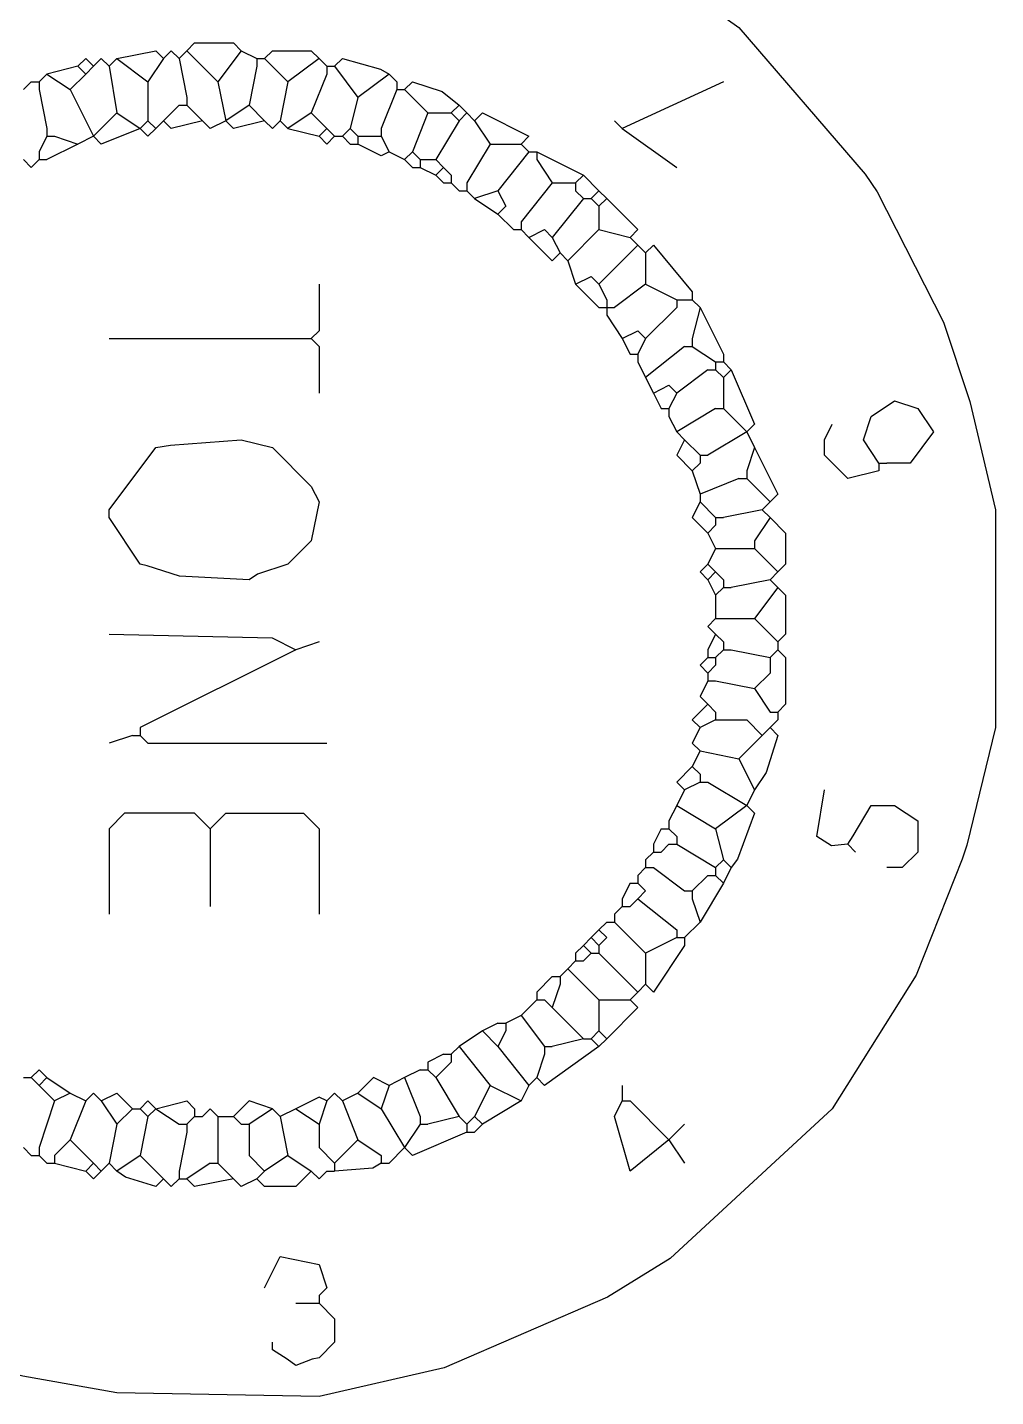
# Model space of a CAD drawing. Extents: x 49 to 882, y -9 to 1184.
# Drawn here: x 332.88 to 348.42, y 85.53 to 107.5 of the extents above; entities that cross this region are included whole.
import ezdxf

# ---------------------------------------------------------------- set-up
doc = ezdxf.new("R2010")
doc.units = 0
doc.layers.get('0').update_dxf_attribs({"linetype": 'CONTINUOUS'})
doc.layers.add('Hrdware', color=7, linetype='CONTINUOUS')

# ---------------------------------------------------------------- blocks, each defined once
blk = doc.blocks.new('*G23')
at = {"linetype": 'CONTINUOUS'}
for p, q in [((334.316012, 107.002853, -1), (334.19119, 106.878033, -1)), ((334.316012, 107.002853, -1), (334.8153, 106.628392, -1)), ((335.064944, 107.002853, -1), (334.8153, 106.628392, -1)), ((335.43941, 107.127673, -1), (335.314588, 107.002853, -1)), ((335.314588, 107.002853, -1), (335.43941, 106.378752, -1)), ((335.43941, 107.127673, -1), (335.938697, 106.628392, -1)), ((336.313163, 107.127673, -1), (335.938697, 106.628392, -1)), ((336.313163, 107.127673, -1), (336.562807, 107.002853, -1)), ((336.562807, 107.002853, -1), (336.687629, 107.002853, -1)), ((336.562807, 107.002853, -1), (336.562807, 106.878033, -1)), ((336.687629, 107.002853, -1), (337.062095, 106.628392, -1)), ((337.561383, 107.002853, -1), (337.062095, 106.628392, -1)), ((337.561383, 107.002853, -1), (337.686205, 106.878033, -1)), ((333.691902, 106.878033, -1), (333.192614, 106.753213, -1)), ((333.691902, 106.878033, -1), (333.816724, 106.753213, -1)), ((333.941546, 106.878033, -1), (333.816724, 106.753213, -1)), ((334.19119, 106.878033, -1), (334.316012, 106.129111, -1)), ((336.562807, 106.878033, -1), (336.437985, 106.253932, -1)), ((337.686205, 106.878033, -1), (337.811027, 106.878033, -1)), ((337.686205, 106.878033, -1), (337.686205, 106.753213, -1)), ((337.811027, 106.878033, -1), (338.185493, 106.378752, -1)), ((332.94297, 106.628392, -1), (332.818148, 106.503572, -1)), ((332.94297, 106.628392, -1), (333.067792, 106.628392, -1)), ((333.192614, 106.753213, -1), (333.067792, 106.628392, -1)), ((333.067792, 106.628392, -1), (333.067792, 106.503572, -1)), ((333.192614, 106.753213, -1), (333.56708, 106.503572, -1)), ((333.816724, 106.753213, -1), (333.56708, 106.503572, -1)), ((334.8153, 106.628392, -1), (334.8153, 106.004291, -1)), ((335.938697, 106.628392, -1), (336.063519, 106.004291, -1)), ((337.062095, 106.628392, -1), (336.937273, 106.004291, -1)), ((337.686205, 106.753213, -1), (337.436561, 106.129111, -1)), ((338.684781, 106.753213, -1), (338.185493, 106.378752, -1)), ((338.684781, 106.753213, -1), (338.809603, 106.628392, -1)), ((338.809603, 106.628392, -1), (338.809603, 106.503572, -1)), ((344.052125, 106.628392, -1), (342.42944, 105.879471, -1)), ((333.067792, 106.503572, -1), (333.192614, 105.879471, -1)), ((333.56708, 106.503572, -1), (333.941546, 105.754651, -1)), ((335.43941, 106.378752, -1), (335.43941, 106.253932, -1)), ((338.185493, 106.378752, -1), (338.060671, 105.879471, -1)), ((338.809603, 106.503572, -1), (338.559959, 105.879471, -1)), ((338.809603, 106.503572, -1), (338.934425, 106.503572, -1)), ((338.934425, 106.503572, -1), (339.30889, 106.129111, -1)), ((334.316012, 106.129111, -1), (333.941546, 105.754651, -1)), ((334.316012, 106.129111, -1), (334.690478, 105.879471, -1)), ((335.314588, 106.253932, -1), (335.064944, 106.004291, -1)), ((335.314588, 106.253932, -1), (335.43941, 106.253932, -1)), ((335.43941, 106.253932, -1), (335.689053, 106.004291, -1)), ((336.437985, 106.253932, -1), (336.063519, 106.004291, -1)), ((336.437985, 106.253932, -1), (336.687629, 106.004291, -1)), ((337.436561, 106.129111, -1), (337.062095, 105.879471, -1)), ((337.436561, 106.129111, -1), (337.686205, 105.879471, -1)), ((339.30889, 106.129111, -1), (339.059247, 105.50501, -1)), ((339.30889, 106.129111, -1), (339.683356, 106.129111, -1)), ((339.808178, 106.253932, -1), (339.683356, 106.129111, -1)), ((339.683356, 106.129111, -1), (339.808178, 106.004291, -1)), ((339.808178, 106.253932, -1), (339.933, 106.129111, -1)), ((339.933, 106.129111, -1), (339.808178, 106.004291, -1)), ((339.933, 106.129111, -1), (340.057822, 106.004291, -1)), ((334.8153, 106.004291, -1), (334.690478, 105.879471, -1)), ((334.8153, 106.004291, -1), (334.940122, 105.879471, -1)), ((335.064944, 106.004291, -1), (334.940122, 105.879471, -1)), ((336.937273, 106.004291, -1), (337.062095, 105.879471, -1)), ((339.808178, 106.004291, -1), (339.433712, 105.38019, -1)), ((340.057822, 106.004291, -1), (340.307466, 105.62983, -1)), ((342.304618, 106.004291, -1), (342.42944, 105.879471, -1)), ((333.192614, 105.754651, -1), (333.067792, 105.50501, -1)), ((333.192614, 105.879471, -1), (333.192614, 105.754651, -1)), ((333.192614, 105.754651, -1), (333.317436, 105.754651, -1)), ((333.317436, 105.754651, -1), (333.691902, 105.62983, -1)), ((333.941546, 105.754651, -1), (333.691902, 105.62983, -1)), ((337.062095, 105.879471, -1), (337.561383, 105.754651, -1)), ((337.686205, 105.879471, -1), (337.561383, 105.754651, -1)), ((337.686205, 105.879471, -1), (337.811027, 105.754651, -1)), ((337.811027, 105.754651, -1), (337.935849, 105.754651, -1)), ((338.060671, 105.879471, -1), (337.935849, 105.754651, -1)), ((337.935849, 105.754651, -1), (338.060671, 105.62983, -1)), ((338.060671, 105.879471, -1), (338.185493, 105.754651, -1)), ((338.185493, 105.754651, -1), (338.310315, 105.754651, -1)), ((338.185493, 105.754651, -1), (338.185493, 105.62983, -1)), ((338.310315, 105.754651, -1), (338.435137, 105.754651, -1)), ((338.435137, 105.754651, -1), (338.559959, 105.754651, -1)), ((338.559959, 105.879471, -1), (338.559959, 105.754651, -1)), ((338.559959, 105.754651, -1), (338.684781, 105.50501, -1)), ((342.42944, 105.879471, -1), (343.303193, 105.255369, -1)), ((333.067792, 105.50501, -1), (333.067792, 105.38019, -1)), ((333.691902, 105.62983, -1), (333.192614, 105.38019, -1)), ((338.060671, 105.62983, -1), (338.185493, 105.62983, -1)), ((338.684781, 105.50501, -1), (338.934425, 105.38019, -1)), ((339.059247, 105.50501, -1), (338.934425, 105.38019, -1)), ((339.059247, 105.50501, -1), (339.184068, 105.38019, -1)), ((340.307466, 105.62983, -1), (339.933, 105.005729, -1)), ((340.307466, 105.62983, -1), (340.806754, 105.62983, -1)), ((340.931576, 105.50501, -1), (340.432288, 104.880909, -1)), ((340.806754, 105.62983, -1), (340.931576, 105.50501, -1)), ((340.931576, 105.50501, -1), (341.056398, 105.50501, -1)), ((341.056398, 105.50501, -1), (341.056398, 105.38019, -1)), ((341.056398, 105.50501, -1), (341.80533, 105.130549, -1)), ((333.067792, 105.38019, -1), (333.192614, 105.38019, -1)), ((338.934425, 105.38019, -1), (339.059247, 105.255369, -1)), ((339.059247, 105.255369, -1), (339.184068, 105.255369, -1)), ((339.184068, 105.38019, -1), (339.30889, 105.38019, -1)), ((339.184068, 105.38019, -1), (339.184068, 105.255369, -1)), ((339.184068, 105.255369, -1), (339.433712, 105.130549, -1)), ((339.30889, 105.38019, -1), (339.433712, 105.38019, -1)), ((339.433712, 105.38019, -1), (339.558534, 105.255369, -1)), ((339.558534, 105.255369, -1), (339.433712, 105.130549, -1)), ((339.558534, 105.255369, -1), (339.683356, 105.130549, -1)), ((341.056398, 105.38019, -1), (341.306042, 105.005729, -1)), ((339.433712, 105.130549, -1), (339.558534, 105.005729, -1)), ((339.683356, 105.130549, -1), (339.683356, 105.005729, -1)), ((341.80533, 105.130549, -1), (341.680508, 105.005729, -1)), ((341.80533, 105.130549, -1), (342.054974, 104.880909, -1)), ((339.558534, 105.005729, -1), (339.683356, 105.005729, -1)), ((339.683356, 105.005729, -1), (339.808178, 104.880909, -1)), ((339.808178, 104.880909, -1), (339.933, 104.880909, -1)), ((339.933, 105.005729, -1), (339.933, 104.880909, -1)), ((339.933, 104.880909, -1), (340.057822, 104.756088, -1)), ((340.432288, 104.880909, -1), (340.057822, 104.756088, -1)), ((341.306042, 105.005729, -1), (340.806754, 104.381628, -1)), ((341.306042, 105.005729, -1), (341.555686, 105.005729, -1)), ((341.555686, 105.005729, -1), (341.680508, 105.005729, -1)), ((341.680508, 105.005729, -1), (341.680508, 104.880909, -1)), ((341.680508, 104.880909, -1), (341.80533, 104.756088, -1)), ((342.054974, 104.880909, -1), (341.930152, 104.756088, -1)), ((342.054974, 104.880909, -1), (342.179796, 104.756088, -1)), ((340.057822, 104.756088, -1), (340.432288, 104.506448, -1)), ((341.80533, 104.756088, -1), (341.306042, 104.131987, -1)), ((341.80533, 104.756088, -1), (341.930152, 104.756088, -1)), ((341.930152, 104.756088, -1), (342.054974, 104.631268, -1)), ((342.179796, 104.756088, -1), (342.054974, 104.631268, -1)), ((342.054974, 104.631268, -1), (342.054974, 104.256807, -1)), ((340.432288, 104.506448, -1), (340.681932, 104.256807, -1)), ((340.806754, 104.381628, -1), (340.806754, 104.256807, -1)), ((340.681932, 104.256807, -1), (340.806754, 104.256807, -1)), ((340.806754, 104.256807, -1), (340.931576, 104.131987, -1)), ((341.306042, 104.131987, -1), (341.430864, 103.882347, -1)), ((342.054974, 104.256807, -1), (341.555686, 103.757526, -1)), ((342.054974, 104.256807, -1), (342.554262, 104.131987, -1)), ((342.554262, 104.131987, -1), (342.679083, 104.007167, -1)), ((342.679083, 104.007167, -1), (342.054974, 103.383066, -1)), ((342.679083, 104.007167, -1), (342.803905, 103.882347, -1)), ((341.430864, 103.882347, -1), (341.555686, 103.757526, -1)), ((341.555686, 103.757526, -1), (341.680508, 103.383066, -1)), ((342.803905, 103.882347, -1), (342.803905, 103.383066, -1)), ((341.680508, 103.383066, -1), (342.054974, 103.008605, -1)), ((342.054974, 103.383066, -1), (342.179796, 103.133425, -1)), ((342.803905, 103.383066, -1), (342.304618, 103.008605, -1)), ((342.803905, 103.383066, -1), (343.303193, 103.133425, -1)), ((343.552837, 103.258245, -1), (343.552837, 103.133425, -1)), ((342.179796, 103.133425, -1), (342.179796, 103.008605, -1)), ((343.303193, 103.133425, -1), (343.428015, 103.133425, -1)), ((343.303193, 103.133425, -1), (343.303193, 103.008605, -1)), ((343.428015, 103.133425, -1), (343.552837, 103.133425, -1)), ((343.552837, 103.133425, -1), (343.677659, 103.008605, -1)), ((342.054974, 103.008605, -1), (342.179796, 103.008605, -1)), ((342.179796, 103.008605, -1), (342.304618, 103.008605, -1)), ((342.179796, 103.008605, -1), (342.179796, 102.883785, -1)), ((342.179796, 102.883785, -1), (342.42944, 102.509324, -1)), ((343.303193, 103.008605, -1), (342.803905, 102.509324, -1)), ((343.677659, 103.008605, -1), (343.552837, 102.509324, -1)), ((343.677659, 103.008605, -1), (344.052125, 102.259683, -1)), ((334.19119, 102.509324, -1), (337.436561, 102.509324, -1)), ((342.42944, 102.509324, -1), (342.554262, 102.259683, -1)), ((342.803905, 102.509324, -1), (342.679083, 102.259683, -1)), ((343.428015, 102.384503, -1), (342.803905, 101.885222, -1)), ((343.428015, 102.384503, -1), (343.552837, 102.384503, -1)), ((343.552837, 102.509324, -1), (343.552837, 102.384503, -1)), ((343.552837, 102.384503, -1), (343.927303, 102.134863, -1)), ((342.554262, 102.259683, -1), (342.679083, 102.259683, -1)), ((342.679083, 102.259683, -1), (342.679083, 102.134863, -1)), ((344.052125, 102.259683, -1), (344.052125, 102.134863, -1)), ((342.679083, 102.134863, -1), (342.803905, 101.885222, -1)), ((343.802481, 102.010043, -1), (343.303193, 101.635582, -1)), ((343.802481, 102.010043, -1), (343.927303, 102.010043, -1)), ((343.927303, 102.134863, -1), (344.052125, 102.134863, -1)), ((343.927303, 102.134863, -1), (343.927303, 102.010043, -1)), ((343.927303, 102.010043, -1), (344.052125, 101.885222, -1)), ((344.052125, 102.134863, -1), (344.176947, 102.010043, -1)), ((344.176947, 102.010043, -1), (344.052125, 101.885222, -1)), ((342.803905, 101.885222, -1), (342.928727, 101.635582, -1)), ((344.052125, 101.885222, -1), (344.052125, 101.510762, -1)), ((342.928727, 101.635582, -1), (343.053549, 101.385941, -1)), ((343.303193, 101.635582, -1), (343.178371, 101.385941, -1)), ((344.052125, 101.510762, -1), (344.052125, 101.385941, -1)), ((343.053549, 101.385941, -1), (343.178371, 101.385941, -1)), ((343.178371, 101.385941, -1), (343.178371, 101.261121, -1)), ((343.927303, 101.385941, -1), (343.303193, 101.011481, -1)), ((343.927303, 101.385941, -1), (344.052125, 101.385941, -1)), ((344.052125, 101.385941, -1), (344.426591, 101.011481, -1)), ((343.178371, 101.261121, -1), (343.303193, 101.011481, -1)), ((343.303193, 101.011481, -1), (343.428015, 100.88666, -1)), ((343.428015, 100.88666, -1), (343.677659, 100.63702, -1)), ((344.426591, 101.011481, -1), (343.802481, 100.63702, -1)), ((344.426591, 101.011481, -1), (344.551413, 100.76184, -1)), ((343.677659, 100.63702, -1), (343.802481, 100.63702, -1)), ((343.677659, 100.63702, -1), (343.677659, 100.5122, -1)), ((344.551413, 100.76184, -1), (344.426591, 100.387379, -1)), ((343.677659, 100.5122, -1), (343.552837, 100.387379, -1)), ((346.548564, 100.5122, -1), (346.673386, 100.5122, -1)), ((346.548564, 100.5122, -1), (346.548564, 100.387379, -1)), ((343.552837, 100.387379, -1), (343.677659, 100.012918, -1)), ((344.301769, 100.262559, -1), (343.677659, 100.012918, -1)), ((344.301769, 100.262559, -1), (344.426591, 100.262559, -1)), ((344.426591, 100.387379, -1), (344.426591, 100.262559, -1)), ((344.426591, 100.262559, -1), (344.801057, 99.888098, -1)), ((343.677659, 100.012918, -1), (343.677659, 99.888098, -1)), ((343.677659, 99.888098, -1), (343.927303, 99.638458, -1)), ((344.676235, 99.763278, -1), (344.052125, 99.638458, -1)), ((344.801057, 99.888098, -1), (344.676235, 99.763278, -1)), ((344.676235, 99.763278, -1), (344.801057, 99.638458, -1)), ((343.927303, 99.638458, -1), (344.052125, 99.638458, -1)), ((343.927303, 99.638458, -1), (343.927303, 99.513637, -1)), ((344.801057, 99.638458, -1), (344.551413, 99.263997, -1)), ((343.927303, 99.513637, -1), (343.802481, 99.388817, -1)), ((343.802481, 99.388817, -1), (343.927303, 99.139177, -1)), ((343.927303, 99.139177, -1), (343.802481, 98.889536, -1)), ((343.927303, 99.139177, -1), (344.426591, 99.139177, -1)), ((344.426591, 99.139177, -1), (344.551413, 99.139177, -1)), ((344.551413, 99.263997, -1), (344.551413, 99.139177, -1)), ((344.551413, 99.139177, -1), (344.925879, 98.764716, -1)), ((343.802481, 98.889536, -1), (343.927303, 98.764716, -1)), ((343.927303, 98.764716, -1), (343.802481, 98.639896, -1)), ((343.802481, 98.639896, -1), (343.927303, 98.390255, -1)), ((343.927303, 98.764716, -1), (344.052125, 98.639896, -1)), ((344.052125, 98.639896, -1), (344.052125, 98.515075, -1)), ((344.801057, 98.639896, -1), (344.176947, 98.515075, -1)), ((344.925879, 98.764716, -1), (344.801057, 98.639896, -1)), ((344.801057, 98.639896, -1), (344.925879, 98.515075, -1)), ((344.052125, 98.515075, -1), (343.927303, 98.390255, -1)), ((344.052125, 98.515075, -1), (344.176947, 98.515075, -1)), ((344.925879, 98.515075, -1), (344.551413, 98.015794, -1)), ((343.927303, 98.390255, -1), (343.927303, 98.015794, -1)), ((343.927303, 98.015794, -1), (344.551413, 98.015794, -1)), ((344.551413, 98.015794, -1), (344.925879, 97.641334, -1)), ((343.927303, 97.766154, -1), (343.802481, 97.516513, -1)), ((343.927303, 97.766154, -1), (344.052125, 97.641334, -1)), ((337.561383, 97.641334, -1), (337.186917, 97.516513, -1)), ((344.052125, 97.641334, -1), (344.052125, 97.516513, -1)), ((344.925879, 97.641334, -1), (344.925879, 97.516513, -1)), ((337.186917, 97.516513, -1), (334.690478, 96.268311, -1)), ((343.802481, 97.516513, -1), (343.802481, 97.391693, -1)), ((343.802481, 97.391693, -1), (343.927303, 97.391693, -1)), ((344.052125, 97.516513, -1), (343.927303, 97.391693, -1)), ((343.927303, 97.391693, -1), (343.927303, 97.266873, -1)), ((344.052125, 97.516513, -1), (344.176947, 97.516513, -1)), ((344.176947, 97.516513, -1), (344.801057, 97.391693, -1)), ((344.925879, 97.516513, -1), (344.801057, 97.391693, -1)), ((343.927303, 97.266873, -1), (343.802481, 97.142052, -1)), ((343.802481, 97.142052, -1), (343.802481, 97.017232, -1)), ((343.802481, 97.017232, -1), (343.927303, 97.017232, -1)), ((343.927303, 97.017232, -1), (344.551413, 96.892412, -1)), ((344.551413, 96.892412, -1), (344.801057, 96.517951, -1)), ((343.802481, 96.642771, -1), (343.927303, 96.517951, -1)), ((343.927303, 96.517951, -1), (343.927303, 96.393131, -1)), ((344.801057, 96.517951, -1), (344.925879, 96.517951, -1)), ((344.925879, 96.517951, -1), (344.925879, 96.393131, -1)), ((334.690478, 96.268311, -1), (334.690478, 96.14349, -1)), ((343.927303, 96.393131, -1), (343.677659, 96.268311, -1)), ((343.927303, 96.393131, -1), (344.052125, 96.393131, -1)), ((344.801057, 96.268311, -1), (344.676235, 96.14349, -1)), ((344.925879, 96.393131, -1), (344.801057, 96.268311, -1)), ((334.565656, 96.14349, -1), (334.19119, 96.01867, -1)), ((334.565656, 96.14349, -1), (334.690478, 96.14349, -1)), ((344.676235, 96.14349, -1), (344.301769, 95.76903, -1)), ((343.677659, 95.89385, -1), (343.552837, 95.644209, -1)), ((343.677659, 95.89385, -1), (344.301769, 95.76903, -1)), ((343.552837, 95.644209, -1), (343.677659, 95.519389, -1)), ((344.301769, 95.76903, -1), (344.551413, 95.269749, -1)), ((343.677659, 95.394569, -1), (343.428015, 95.269749, -1)), ((343.677659, 95.519389, -1), (343.677659, 95.394569, -1)), ((343.677659, 95.394569, -1), (343.802481, 95.394569, -1)), ((343.802481, 95.394569, -1), (344.426591, 95.020108, -1)), ((343.428015, 95.269749, -1), (343.303193, 95.020108, -1)), ((344.551413, 95.269749, -1), (344.426591, 95.020108, -1)), ((343.303193, 95.020108, -1), (343.178371, 94.770468, -1)), ((343.303193, 95.020108, -1), (343.927303, 94.645647, -1)), ((344.426591, 95.020108, -1), (343.927303, 94.645647, -1)), ((343.178371, 94.770468, -1), (343.178371, 94.645647, -1)), ((335.813875, 94.645647, -1), (335.813875, 93.397445, -1)), ((343.053549, 94.645647, -1), (342.928727, 94.396007, -1)), ((343.053549, 94.645647, -1), (343.178371, 94.645647, -1)), ((343.178371, 94.645647, -1), (343.303193, 94.520827, -1)), ((343.303193, 94.520827, -1), (343.303193, 94.396007, -1)), ((343.927303, 94.645647, -1), (344.052125, 94.146366, -1)), ((342.928727, 94.271186, -1), (342.803905, 94.146366, -1)), ((342.928727, 94.396007, -1), (342.928727, 94.271186, -1)), ((342.928727, 94.271186, -1), (343.053549, 94.271186, -1)), ((343.178371, 94.396007, -1), (343.053549, 94.271186, -1)), ((343.178371, 94.396007, -1), (343.303193, 94.396007, -1)), ((343.303193, 94.396007, -1), (343.927303, 94.021546, -1)), ((346.049277, 94.396007, -1), (346.174098, 94.271186, -1)), ((342.803905, 94.146366, -1), (342.803905, 94.021546, -1)), ((344.052125, 94.146366, -1), (343.927303, 94.021546, -1)), ((344.052125, 94.146366, -1), (344.176947, 94.021546, -1)), ((342.803905, 94.021546, -1), (342.679083, 93.896726, -1)), ((342.679083, 93.896726, -1), (342.679083, 93.771905, -1)), ((342.803905, 94.021546, -1), (342.928727, 94.021546, -1)), ((342.928727, 94.021546, -1), (343.428015, 93.647085, -1)), ((343.802481, 93.896726, -1), (343.552837, 93.647085, -1)), ((343.802481, 93.896726, -1), (343.927303, 93.896726, -1)), ((343.927303, 94.021546, -1), (343.927303, 93.896726, -1)), ((343.927303, 93.896726, -1), (344.052125, 93.771905, -1)), ((344.176947, 94.021546, -1), (344.052125, 93.771905, -1)), ((342.554262, 93.771905, -1), (342.42944, 93.522265, -1)), ((342.554262, 93.771905, -1), (342.679083, 93.771905, -1)), ((343.428015, 93.647085, -1), (343.552837, 93.647085, -1)), ((343.552837, 93.647085, -1), (343.552837, 93.522265, -1)), ((344.052125, 93.771905, -1), (343.677659, 93.147804, -1)), ((342.42944, 93.397445, -1), (342.304618, 93.272624, -1)), ((342.42944, 93.522265, -1), (342.42944, 93.397445, -1)), ((342.42944, 93.397445, -1), (342.554262, 93.397445, -1)), ((342.679083, 93.522265, -1), (342.554262, 93.397445, -1)), ((342.679083, 93.522265, -1), (343.303193, 93.022984, -1)), ((343.552837, 93.522265, -1), (343.677659, 93.147804, -1)), ((342.179796, 93.147804, -1), (342.054974, 93.022984, -1)), ((342.179796, 93.147804, -1), (342.304618, 93.147804, -1)), ((342.304618, 93.272624, -1), (342.304618, 93.147804, -1)), ((342.304618, 93.147804, -1), (342.803905, 92.648523, -1)), ((343.677659, 93.147804, -1), (343.428015, 92.898164, -1)), ((342.054974, 93.022984, -1), (341.930152, 92.898164, -1)), ((343.303193, 93.022984, -1), (343.303193, 92.898164, -1)), ((341.80533, 92.773343, -1), (341.680508, 92.648523, -1)), ((341.930152, 92.898164, -1), (341.80533, 92.773343, -1)), ((341.80533, 92.773343, -1), (341.930152, 92.648523, -1)), ((341.930152, 92.898164, -1), (342.054974, 92.773343, -1)), ((342.054974, 92.773343, -1), (342.054974, 92.648523, -1)), ((343.303193, 92.898164, -1), (342.803905, 92.648523, -1)), ((343.303193, 92.898164, -1), (343.428015, 92.898164, -1)), ((343.428015, 92.898164, -1), (343.428015, 92.773343, -1)), ((341.680508, 92.523703, -1), (341.555686, 92.398883, -1)), ((341.680508, 92.648523, -1), (341.680508, 92.523703, -1)), ((341.680508, 92.523703, -1), (341.80533, 92.523703, -1)), ((341.930152, 92.648523, -1), (341.80533, 92.523703, -1)), ((341.930152, 92.648523, -1), (342.054974, 92.648523, -1)), ((342.054974, 92.648523, -1), (342.679083, 92.024422, -1)), ((342.803905, 92.648523, -1), (342.803905, 92.149242, -1)), ((341.306042, 92.274062, -1), (341.056398, 92.024422, -1)), ((341.306042, 92.274062, -1), (341.430864, 92.274062, -1)), ((341.555686, 92.398883, -1), (341.430864, 92.274062, -1)), ((341.430864, 92.274062, -1), (341.430864, 92.149242, -1)), ((341.555686, 92.398883, -1), (342.054974, 91.899602, -1)), ((341.430864, 92.149242, -1), (341.306042, 91.774781, -1)), ((342.803905, 92.149242, -1), (342.679083, 92.024422, -1)), ((341.056398, 91.899602, -1), (340.806754, 91.649961, -1)), ((341.056398, 92.024422, -1), (341.056398, 91.899602, -1)), ((341.056398, 91.899602, -1), (341.18122, 91.899602, -1)), ((341.18122, 91.899602, -1), (341.306042, 91.774781, -1)), ((342.054974, 91.899602, -1), (342.179796, 91.899602, -1)), ((342.054974, 91.899602, -1), (342.054974, 91.774781, -1)), ((342.179796, 91.899602, -1), (342.554262, 91.899602, -1)), ((342.679083, 92.024422, -1), (342.554262, 91.899602, -1)), ((340.806754, 91.649961, -1), (340.55711, 91.525141, -1)), ((340.806754, 91.649961, -1), (341.18122, 91.15068, -1)), ((341.306042, 91.774781, -1), (341.80533, 91.2755, -1)), ((342.054974, 91.774781, -1), (342.054974, 91.40032, -1)), ((340.182644, 91.40032, -1), (339.808178, 91.15068, -1)), ((340.432288, 91.525141, -1), (340.182644, 91.40032, -1)), ((340.182644, 91.40032, -1), (340.432288, 91.15068, -1)), ((340.432288, 91.525141, -1), (340.55711, 91.525141, -1)), ((340.55711, 91.40032, -1), (340.432288, 91.15068, -1)), ((340.55711, 91.525141, -1), (340.55711, 91.40032, -1)), ((342.054974, 91.40032, -1), (341.930152, 91.2755, -1)), ((342.054974, 91.40032, -1), (342.179796, 91.2755, -1)), ((341.80533, 91.2755, -1), (341.306042, 91.15068, -1)), ((341.80533, 91.2755, -1), (341.930152, 91.2755, -1)), ((341.930152, 91.2755, -1), (342.054974, 91.15068, -1)), ((342.179796, 91.2755, -1), (342.054974, 91.15068, -1)), ((339.558534, 91.02586, -1), (339.30889, 90.901039, -1)), ((339.558534, 91.02586, -1), (339.683356, 91.02586, -1)), ((339.808178, 91.15068, -1), (339.683356, 91.02586, -1)), ((339.683356, 91.02586, -1), (339.683356, 90.901039, -1)), ((339.808178, 91.15068, -1), (340.307466, 90.526579, -1)), ((340.432288, 91.15068, -1), (340.931576, 90.526579, -1)), ((341.18122, 91.02586, -1), (341.056398, 90.651399, -1)), ((341.18122, 91.15068, -1), (341.306042, 91.15068, -1)), ((341.18122, 91.15068, -1), (341.18122, 91.02586, -1)), ((339.184068, 90.776219, -1), (338.934425, 90.651399, -1)), ((339.184068, 90.776219, -1), (339.30889, 90.776219, -1)), ((339.30889, 90.901039, -1), (339.30889, 90.776219, -1)), ((339.30889, 90.776219, -1), (339.433712, 90.651399, -1)), ((339.683356, 90.901039, -1), (339.433712, 90.651399, -1)), ((332.818148, 90.651399, -1), (332.94297, 90.651399, -1)), ((332.94297, 90.651399, -1), (333.067792, 90.526579, -1)), ((333.192614, 90.651399, -1), (333.067792, 90.526579, -1)), ((333.067792, 90.526579, -1), (333.317436, 90.276938, -1)), ((333.192614, 90.651399, -1), (333.56708, 90.401758, -1)), ((338.684781, 90.526579, -1), (338.559959, 90.152118, -1)), ((338.934425, 90.651399, -1), (338.684781, 90.526579, -1)), ((338.934425, 90.651399, -1), (339.184068, 90.027298, -1)), ((339.433712, 90.651399, -1), (339.808178, 90.027298, -1)), ((340.307466, 90.526579, -1), (340.057822, 90.027298, -1)), ((340.307466, 90.526579, -1), (340.806754, 90.276938, -1)), ((340.931576, 90.526579, -1), (340.806754, 90.276938, -1)), ((341.056398, 90.651399, -1), (340.931576, 90.526579, -1)), ((342.42944, 90.526579, -1), (342.42944, 90.401758, -1)), ((333.56708, 90.401758, -1), (333.317436, 90.276938, -1)), ((333.56708, 90.401758, -1), (333.816724, 90.276938, -1)), ((338.185493, 90.401758, -1), (337.935849, 90.276938, -1)), ((338.185493, 90.401758, -1), (338.559959, 90.152118, -1)), ((342.42944, 90.401758, -1), (342.42944, 90.276938, -1)), ((333.317436, 90.276938, -1), (333.067792, 89.528017, -1)), ((333.816724, 90.276938, -1), (333.56708, 89.652837, -1)), ((334.066368, 90.276938, -1), (334.316012, 89.902477, -1)), ((334.565656, 90.152118, -1), (334.316012, 89.902477, -1)), ((334.565656, 90.152118, -1), (334.690478, 90.152118, -1)), ((334.690478, 90.152118, -1), (334.8153, 90.027298, -1)), ((334.940122, 90.152118, -1), (334.8153, 90.027298, -1)), ((334.940122, 90.152118, -1), (335.314588, 89.902477, -1)), ((335.564232, 90.152118, -1), (335.564232, 90.027298, -1)), ((336.812451, 90.152118, -1), (336.437985, 89.902477, -1)), ((336.812451, 90.152118, -1), (336.937273, 90.027298, -1)), ((337.186917, 90.152118, -1), (336.937273, 90.027298, -1)), ((337.186917, 90.152118, -1), (337.561383, 89.902477, -1)), ((337.686205, 90.276938, -1), (337.561383, 89.902477, -1)), ((337.935849, 90.276938, -1), (338.185493, 89.652837, -1)), ((338.559959, 90.152118, -1), (338.934425, 89.528017, -1)), ((340.806754, 90.276938, -1), (340.182644, 89.902477, -1)), ((342.42944, 90.276938, -1), (342.554262, 90.276938, -1)), ((342.554262, 90.276938, -1), (343.178371, 89.652837, -1)), ((334.316012, 89.902477, -1), (334.19119, 89.278376, -1)), ((334.8153, 90.027298, -1), (334.690478, 89.403196, -1)), ((335.314588, 89.902477, -1), (335.43941, 89.902477, -1)), ((335.564232, 90.027298, -1), (335.43941, 89.902477, -1)), ((335.43941, 89.902477, -1), (335.43941, 89.777657, -1)), ((335.564232, 90.027298, -1), (335.689053, 90.027298, -1)), ((335.938697, 90.027298, -1), (336.063519, 90.027298, -1)), ((335.938697, 90.027298, -1), (335.938697, 89.902477, -1)), ((335.938697, 89.902477, -1), (335.938697, 89.403196, -1)), ((336.063519, 90.027298, -1), (336.188341, 90.027298, -1)), ((336.188341, 90.027298, -1), (336.313163, 89.902477, -1)), ((336.313163, 89.902477, -1), (336.437985, 89.902477, -1)), ((336.437985, 89.902477, -1), (336.437985, 89.777657, -1)), ((336.937273, 90.027298, -1), (337.062095, 89.403196, -1)), ((339.184068, 89.902477, -1), (338.934425, 89.528017, -1)), ((339.184068, 90.027298, -1), (339.184068, 89.902477, -1)), ((339.184068, 89.902477, -1), (339.30889, 89.902477, -1)), ((339.808178, 90.027298, -1), (339.30889, 89.902477, -1)), ((339.808178, 90.027298, -1), (339.933, 89.902477, -1)), ((340.057822, 90.027298, -1), (339.933, 89.902477, -1)), ((339.933, 89.902477, -1), (339.933, 89.777657, -1)), ((340.057822, 90.027298, -1), (340.182644, 89.902477, -1)), ((340.182644, 89.902477, -1), (340.057822, 89.777657, -1)), ((343.428015, 89.902477, -1), (343.178371, 89.652837, -1)), ((333.56708, 89.652837, -1), (333.317436, 89.403196, -1)), ((333.56708, 89.652837, -1), (333.941546, 89.278376, -1)), ((335.43941, 89.777657, -1), (335.314588, 89.153556, -1)), ((338.185493, 89.652837, -1), (337.811027, 89.278376, -1)), ((338.185493, 89.652837, -1), (338.559959, 89.403196, -1)), ((339.933, 89.777657, -1), (340.057822, 89.777657, -1)), ((343.178371, 89.652837, -1), (343.428015, 89.278376, -1)), ((332.818148, 89.528017, -1), (332.94297, 89.403196, -1)), ((333.067792, 89.528017, -1), (333.067792, 89.403196, -1)), ((338.934425, 89.528017, -1), (338.684781, 89.278376, -1)), ((332.94297, 89.403196, -1), (333.067792, 89.403196, -1)), ((333.067792, 89.403196, -1), (333.192614, 89.278376, -1)), ((333.192614, 89.278376, -1), (333.317436, 89.278376, -1)), ((333.317436, 89.403196, -1), (333.317436, 89.278376, -1)), ((333.317436, 89.278376, -1), (333.816724, 89.153556, -1)), ((333.941546, 89.278376, -1), (333.816724, 89.153556, -1)), ((333.941546, 89.278376, -1), (334.066368, 89.153556, -1)), ((334.19119, 89.278376, -1), (334.066368, 89.153556, -1)), ((334.19119, 89.278376, -1), (334.316012, 89.153556, -1)), ((334.690478, 89.403196, -1), (334.316012, 89.153556, -1)), ((334.690478, 89.403196, -1), (335.064944, 89.028735, -1)), ((335.813875, 89.278376, -1), (335.43941, 89.028735, -1)), ((335.813875, 89.278376, -1), (335.938697, 89.278376, -1)), ((335.938697, 89.403196, -1), (335.938697, 89.278376, -1)), ((335.938697, 89.278376, -1), (336.188341, 89.028735, -1)), ((337.062095, 89.403196, -1), (336.687629, 89.153556, -1)), ((337.062095, 89.403196, -1), (337.436561, 89.153556, -1)), ((337.811027, 89.278376, -1), (337.811027, 89.153556, -1)), ((338.559959, 89.403196, -1), (338.559959, 89.278376, -1)), ((338.559959, 89.278376, -1), (338.684781, 89.278376, -1)), ((335.314588, 89.153556, -1), (335.314588, 89.028735, -1)), ((335.314588, 89.028735, -1), (335.43941, 89.028735, -1)), ((336.687629, 89.153556, -1), (336.562807, 89.028735, -1)), ((337.686205, 89.153556, -1), (337.811027, 89.153556, -1)), ((337.186917, 87.031611, -1), (337.436561, 87.031611, -1)), ((337.436561, 87.031611, -1), (337.561383, 87.031611, -1)), ((337.561383, 87.156432, -1), (337.561383, 87.031611, -1))]:
    blk.add_line(p, q, dxfattribs=at)
for points in [[(337.561383, 85.533768, -1), (334.318259, 85.593807, -1), (332.807164, 85.864167, -1), (332.454667, 85.952291, -1), (329.966466, 86.935625, -1), (328.679801, 87.751699, -1), (326.671166, 89.502428, -1), (325.232842, 91.419543, -1), (324.242879, 93.409927, -1), (323.754201, 94.904899, -1), (323.331679, 97.516513, -1), (323.331679, 98.639896, -1), (323.662083, 100.772824, -1), (323.750207, 101.125317, -1), (324.604863, 103.495404, -1), (325.10802, 104.487226, -1), (326.452228, 106.378752, -1), (328.430157, 108.155069, -1)], [(342.410217, 108.846324, -1), (344.301769, 107.502134, -1), (346.327754, 105.149772, -1), (346.51973, 104.861686, -1), (347.584587, 102.771446, -1), (348.008981, 101.49828, -1), (348.420894, 99.763278, -1), (348.420894, 96.268311, -1), (347.959053, 94.383525, -1), (347.884159, 94.158848, -1), (347.14384, 92.293285, -1), (345.799633, 90.152118, -1), (343.197594, 87.751699, -1), (342.192278, 87.131468, -1), (339.571017, 85.995603, -1), (337.561383, 85.533768, -1)], [(335.43941, 107.127673, -1), (335.564232, 107.252494, -1), (336.188341, 107.252494, -1), (336.313163, 107.127673, -1)], [(333.691902, 106.878033, -1), (333.816724, 107.002853, -1), (333.941546, 106.878033, -1)], [(333.941546, 106.878033, -1), (334.066368, 107.002853, -1), (334.19119, 106.878033, -1)], [(334.316012, 107.002853, -1), (334.940122, 107.127673, -1), (335.064944, 107.002853, -1)], [(335.064944, 107.002853, -1), (335.189766, 107.127673, -1), (335.314588, 107.002853, -1)], [(336.687629, 107.002853, -1), (336.812451, 107.127673, -1), (337.436561, 107.127673, -1), (337.561383, 107.002853, -1)], [(337.811027, 106.878033, -1), (337.935849, 107.002853, -1), (338.548974, 106.833971, -1), (338.684781, 106.753213, -1)], [(338.934425, 106.503572, -1), (339.059247, 106.628392, -1), (339.539312, 106.474739, -1), (339.808178, 106.253932, -1)], [(340.057822, 106.004291, -1), (340.182644, 106.129111, -1), (340.931576, 105.754651, -1), (340.806754, 105.62983, -1)], [(335.689053, 106.004291, -1), (335.189766, 105.879471, -1), (335.064944, 106.004291, -1)], [(336.063519, 106.004291, -1), (335.813875, 105.879471, -1), (335.689053, 106.004291, -1)], [(336.687629, 106.004291, -1), (336.188341, 105.879471, -1), (336.063519, 106.004291, -1)], [(336.937273, 106.004291, -1), (336.812451, 105.879471, -1), (336.687629, 106.004291, -1)], [(334.690478, 105.879471, -1), (334.066368, 105.62983, -1), (333.941546, 105.754651, -1)], [(334.940122, 105.879471, -1), (334.8153, 105.754651, -1), (334.690478, 105.879471, -1)], [(337.811027, 105.754651, -1), (337.686205, 105.62983, -1), (337.561383, 105.754651, -1)], [(338.684781, 105.50501, -1), (338.559959, 105.4426, -1), (338.185493, 105.62983, -1)], [(333.067792, 105.38019, -1), (332.94297, 105.255369, -1), (332.818148, 105.38019, -1)], [(340.432288, 104.880909, -1), (340.55711, 104.631268, -1), (340.432288, 104.506448, -1)], [(342.179796, 104.756088, -1), (342.679083, 104.256807, -1), (342.554262, 104.131987, -1)], [(340.931576, 104.131987, -1), (341.18122, 104.256807, -1), (341.306042, 104.131987, -1)], [(341.430864, 103.882347, -1), (341.306042, 103.757526, -1), (340.931576, 104.131987, -1)], [(342.803905, 103.882347, -1), (342.928727, 104.007167, -1), (343.552837, 103.258245, -1)], [(341.680508, 103.383066, -1), (341.930152, 103.507886, -1), (342.054974, 103.383066, -1)], [(337.561383, 103.383066, -1), (337.561383, 102.634144, -1), (337.436561, 102.509324, -1)], [(342.42944, 102.509324, -1), (342.679083, 102.634144, -1), (342.803905, 102.509324, -1)], [(337.436561, 102.509324, -1), (337.561383, 102.384503, -1), (337.561383, 101.635582, -1)], [(344.176947, 102.010043, -1), (344.551413, 101.136301, -1), (344.426591, 101.011481, -1)], [(342.928727, 101.635582, -1), (343.178371, 101.760402, -1), (343.303193, 101.635582, -1)], [(346.548564, 100.5122, -1), (346.29892, 100.88666, -1), (346.423742, 101.261121, -1), (346.798208, 101.510762, -1), (347.172674, 101.385941, -1), (347.422318, 101.011481, -1), (347.047852, 100.5122, -1), (346.673386, 100.5122, -1)], [(346.548564, 100.387379, -1), (346.049277, 100.262559, -1), (345.674811, 100.63702, -1), (345.674811, 100.88666, -1), (345.799633, 101.136301, -1)], [(336.437985, 98.639896, -1), (335.320205, 98.695565, -1), (334.802818, 98.864572, -1), (334.690478, 98.889536, -1), (334.19119, 99.638458, -1), (334.19119, 99.763278, -1), (334.940122, 100.76184, -1), (335.177283, 100.799286, -1), (336.313163, 100.88666, -1), (336.812451, 100.76184, -1), (337.436561, 100.137739, -1), (337.561383, 99.888098, -1), (337.436561, 99.263997, -1), (337.062095, 98.889536, -1), (336.575289, 98.72727, -1), (336.437985, 98.639896, -1)], [(343.428015, 100.88666, -1), (343.303193, 100.63702, -1), (343.552837, 100.387379, -1)], [(344.551413, 100.76184, -1), (344.925879, 100.012918, -1), (344.801057, 99.888098, -1)], [(343.677659, 99.888098, -1), (343.552837, 99.638458, -1), (343.802481, 99.388817, -1)], [(344.801057, 99.638458, -1), (345.050701, 99.388817, -1), (345.050701, 98.889536, -1), (344.925879, 98.764716, -1)], [(343.802481, 98.889536, -1), (343.677659, 98.764716, -1), (343.802481, 98.639896, -1)], [(344.925879, 98.515075, -1), (345.050701, 98.390255, -1), (345.050701, 97.766154, -1), (344.925879, 97.641334, -1)], [(343.927303, 98.015794, -1), (343.802481, 97.890974, -1), (343.927303, 97.766154, -1)], [(334.19119, 97.766154, -1), (336.809705, 97.706739, -1), (337.186917, 97.516513, -1)], [(343.802481, 97.391693, -1), (343.677659, 97.266873, -1), (343.802481, 97.142052, -1)], [(344.801057, 97.391693, -1), (344.801057, 97.142052, -1), (344.551413, 96.892412, -1)], [(344.925879, 97.516513, -1), (345.050701, 97.391693, -1), (345.050701, 96.642771, -1), (344.925879, 96.517951, -1)], [(343.802481, 97.017232, -1), (343.677659, 96.767592, -1), (343.802481, 96.642771, -1)], [(343.802481, 96.642771, -1), (343.552837, 96.393131, -1), (343.677659, 96.268311, -1)], [(343.677659, 96.268311, -1), (343.552837, 96.01867, -1), (343.677659, 95.89385, -1)], [(344.052125, 96.393131, -1), (344.426591, 96.393131, -1), (344.676235, 96.14349, -1)], [(344.801057, 96.268311, -1), (344.925879, 96.14349, -1), (344.736524, 95.545227, -1), (344.551413, 95.269749, -1)], [(334.690478, 96.14349, -1), (334.8153, 96.01867, -1), (337.686205, 96.01867, -1)], [(343.552837, 95.644209, -1), (343.303193, 95.394569, -1), (343.428015, 95.269749, -1)], [(346.049277, 94.396007, -1), (345.78715, 94.371043, -1), (345.549989, 94.520827, -1), (345.674811, 95.269749, -1)], [(344.426591, 95.020108, -1), (344.551413, 94.895288, -1), (344.276805, 94.158848, -1), (344.176947, 94.021546, -1)], [(346.049277, 94.396007, -1), (346.136652, 94.533309, -1), (346.423742, 95.020108, -1), (346.798208, 95.020108, -1), (347.172674, 94.770468, -1), (347.172674, 94.271186, -1), (346.92303, 94.021546, -1), (346.673386, 94.021546, -1)], [(335.813875, 94.645647, -1), (335.564232, 94.895288, -1), (334.440834, 94.895288, -1), (334.19119, 94.645647, -1), (334.19119, 93.272624, -1)], [(335.813875, 94.645647, -1), (336.063519, 94.895288, -1), (337.311739, 94.895288, -1), (337.561383, 94.645647, -1), (337.561383, 93.272624, -1)], [(342.679083, 93.771905, -1), (342.803905, 93.647085, -1), (342.679083, 93.522265, -1)], [(342.054974, 93.022984, -1), (342.179796, 92.898164, -1), (342.054974, 92.773343, -1)], [(343.428015, 92.773343, -1), (342.928727, 92.024422, -1), (342.803905, 92.149242, -1)], [(342.554262, 91.899602, -1), (342.679083, 91.774781, -1), (342.179796, 91.2755, -1)], [(342.054974, 91.15068, -1), (341.18122, 90.526579, -1), (341.056398, 90.651399, -1)], [(332.94297, 90.651399, -1), (333.067792, 90.776219, -1), (333.192614, 90.651399, -1)], [(338.684781, 90.526579, -1), (338.435137, 90.651399, -1), (338.185493, 90.401758, -1)], [(333.816724, 90.276938, -1), (333.941546, 90.401758, -1), (334.066368, 90.276938, -1)], [(334.066368, 90.276938, -1), (334.316012, 90.401758, -1), (334.565656, 90.152118, -1)], [(337.686205, 90.276938, -1), (337.561383, 90.339348, -1), (337.186917, 90.152118, -1)], [(337.686205, 90.276938, -1), (337.811027, 90.401758, -1), (337.935849, 90.276938, -1)], [(334.690478, 90.152118, -1), (334.8153, 90.276938, -1), (334.940122, 90.152118, -1)], [(334.940122, 90.152118, -1), (335.43941, 90.276938, -1), (335.564232, 90.152118, -1)], [(335.689053, 90.027298, -1), (335.813875, 90.152118, -1), (335.938697, 90.027298, -1)], [(336.812451, 90.152118, -1), (336.437985, 90.276938, -1), (336.188341, 90.027298, -1)], [(343.178371, 89.652837, -1), (342.554262, 89.153556, -1), (342.304618, 90.027298, -1), (342.42944, 90.276938, -1)], [(337.561383, 89.902477, -1), (337.561383, 89.528017, -1), (337.811027, 89.278376, -1)], [(336.437985, 89.777657, -1), (336.437985, 89.403196, -1), (336.687629, 89.153556, -1)], [(339.933, 89.777657, -1), (339.059247, 89.403196, -1), (338.934425, 89.528017, -1)], [(338.559959, 89.278376, -1), (338.424152, 89.197617, -1), (337.811027, 89.153556, -1)], [(334.066368, 89.153556, -1), (333.941546, 89.028735, -1), (333.816724, 89.153556, -1)], [(335.064944, 89.028735, -1), (334.940122, 88.903915, -1), (334.453316, 89.0537, -1), (334.316012, 89.153556, -1)], [(335.314588, 89.028735, -1), (335.189766, 88.903915, -1), (335.064944, 89.028735, -1)], [(336.188341, 89.028735, -1), (335.564232, 88.903915, -1), (335.43941, 89.028735, -1)], [(336.562807, 89.028735, -1), (336.313163, 88.903915, -1), (336.188341, 89.028735, -1)], [(337.436561, 89.153556, -1), (337.186917, 88.903915, -1), (336.687629, 88.903915, -1), (336.562807, 89.028735, -1)], [(337.686205, 89.153556, -1), (337.561383, 89.028735, -1), (337.436561, 89.153556, -1)], [(336.687629, 87.281252, -1), (336.937273, 87.780533, -1), (337.561383, 87.655713, -1), (337.686205, 87.281252, -1), (337.561383, 87.156432, -1)], [(337.561383, 87.031611, -1), (337.811027, 86.781971, -1), (337.811027, 86.40751, -1), (337.561383, 86.157869, -1), (337.449043, 86.132905, -1), (337.186917, 86.033049, -1), (337.049613, 86.132905, -1), (336.812451, 86.28269, -1), (336.812451, 86.40751, -1)]]:
    blk.add_polyline3d(points, dxfattribs=at)

msp = doc.modelspace()

# ---------------------------------------------------------------- block references
at = {"layer": 'Hrdware', "color": 7, "linetype": 'CONTINUOUS'}
msp.add_blockref('*G23', (0, 0), dxfattribs=at)

doc.saveas('drawing.dxf')
